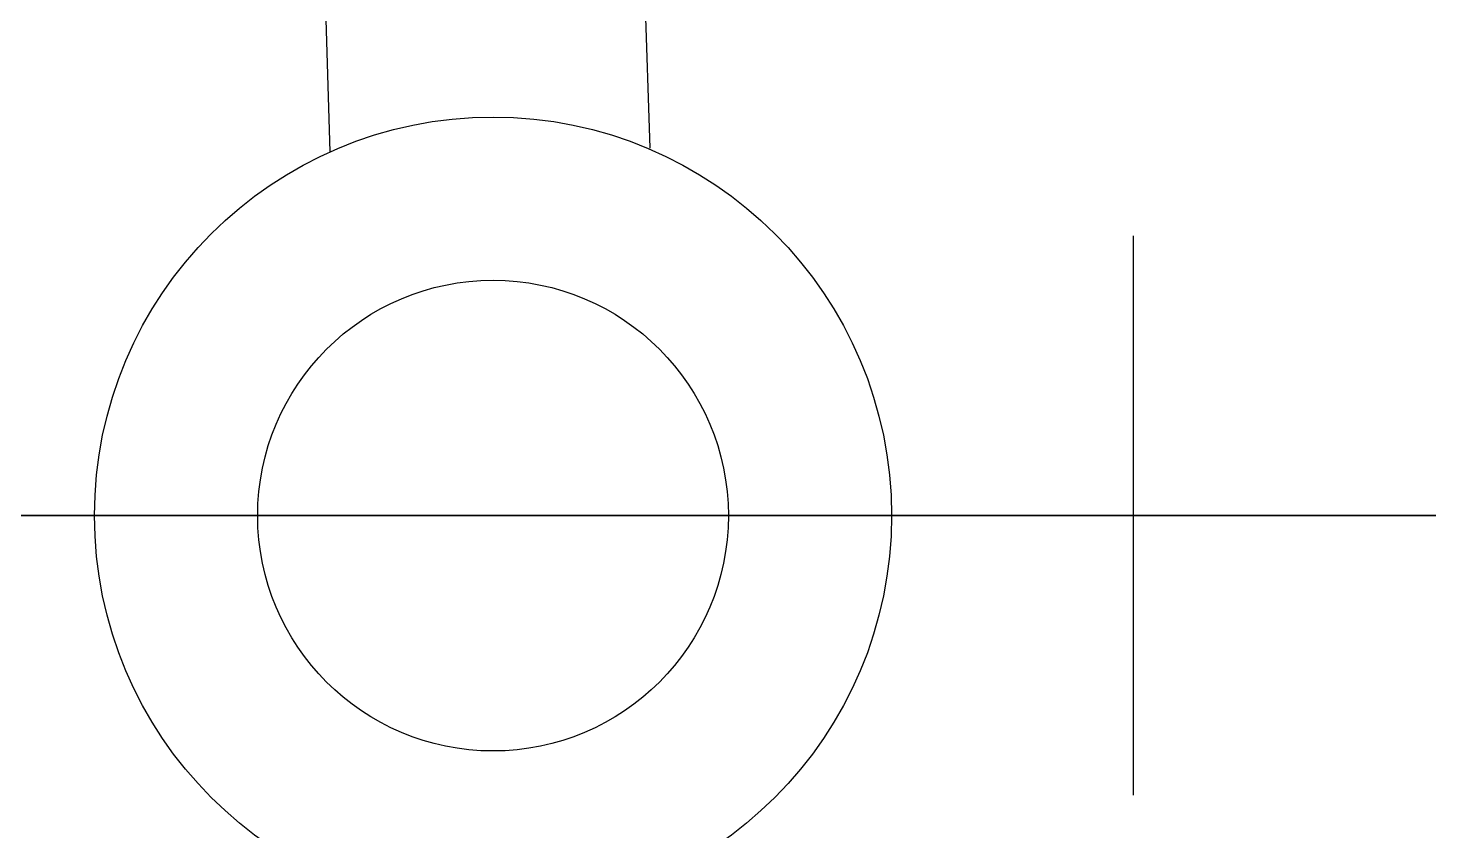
# Model space of a CAD drawing. Extents: x 33214 to 95067, y 8279 to 51908.
# Drawn here: x 43907 to 44408, y 22029 to 22316 of the extents above; entities that cross this region are included whole.
import ezdxf

# ---------------------------------------------------------------- set-up
doc = ezdxf.new("R2010")
doc.units = 0
doc.header["$LTSCALE"] = 300
doc.header["$MEASUREMENT"] = 0
doc.linetypes.add('SNT-025', pattern=[0.74, 0.4, -0.17, 0, -0.17])
doc.layers.get('0').update_dxf_attribs({"linetype": 'CONTINUOUS'})
doc.layers.add('GENERATORSETT', color=1, linetype='CONTINUOUS')
doc.layers.add('S0CO1', color=1, linetype='CONTINUOUS')

# ---------------------------------------------------------------- blocks, each defined once
blk = doc.blocks.new('A$C64097268')
for p, q in [((11500, -100), (11500, 100)), ((2500, 0), (18000, 0))]:
    blk.add_line(p, q)
blk = doc.blocks.new('GENERATOR-CENTER')
at = {"layer": 'GENERATORSETT'}
for p, q in [((-1098.04, 131.37), (-1100.02, 193.85)), ((-1212.35, 130.08), (-1214.27, 190.22)), ((26.5, 0), (-1337.61, 0))]:
    blk.add_line(p, q, dxfattribs=at)
for radius in [142.5, 84.15]:
    blk.add_circle((-1154.18, 0), radius, dxfattribs=at)

msp = doc.modelspace()

# ---------------------------------------------------------------- block references
at = {"layer": 'GENERATORSETT', "linetype": 'SNT-025'}
msp.add_blockref('GENERATOR-CENTER', (45227.74, 22141.98), dxfattribs=at)
at = {"layer": 'S0CO1'}
msp.add_blockref('A$C64097268', (32802.55, 22141.98), dxfattribs=at)

doc.saveas('drawing.dxf')
